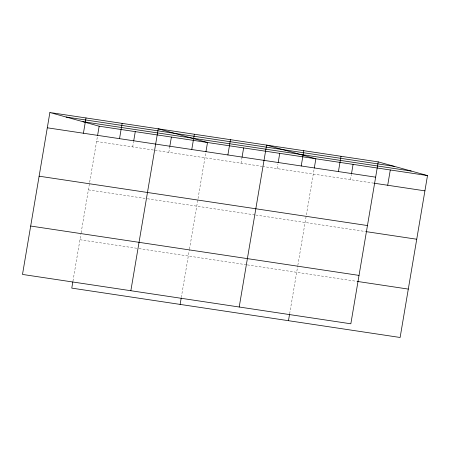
<?xml version="1.0" encoding="UTF-8"?>
<svg xmlns="http://www.w3.org/2000/svg" width="450" height="450" viewBox="0 0 450 450"><rect width="100%" height="100%" fill="white"/><g stroke="black" fill="none" stroke-linecap="round" stroke-linejoin="round"><path stroke-width="0.34" stroke-dasharray="2.25 1.69" d="M72.945 281.205L81.011 233.499M81.129 232.808L97.47 136.176M132.694 146.919L133.588 141.604M168.806 152.347L169.706 147.032M181.294 297.495L189.366 249.789M189.484 249.097L205.824 152.466M241.042 163.209L241.942 157.894M277.161 168.638L277.948 163.986M289.648 313.785L297.714 266.079M297.832 265.382L314.179 168.756M350.494 179.662L351.388 174.347M96.576 141.491L261.883 166.343M262.575 166.444L373.23 183.083M88.391 189.877L146.734 198.647M147.426 198.754L255.088 214.937M255.78 215.044L365.046 231.469M79.959 239.732L138.302 248.501M138.994 248.608L246.656 264.791M247.348 264.892L356.614 281.323"/><path stroke-width="0.67" d="M49.883 112.522L22.5 274.433L350.843 323.792L378.225 161.882L49.883 112.522L99.157 126.208L427.5 175.567L400.118 337.478L71.775 288.118L72.827 281.897M83.419 133.234L86.001 117.951M97.582 135.512L99.157 126.208M119.537 138.662L122.119 123.379M133.701 140.94L135.276 131.636M130.854 290.717L158.237 128.812L207.512 142.498L205.937 151.802M169.819 146.368L171.394 137.07M191.773 149.524L194.355 134.241M180.124 304.408L181.176 298.187M227.886 154.952L230.473 139.669M242.055 157.23L243.63 147.926M239.203 307.007L266.591 145.102L315.866 158.788L314.291 168.086M278.173 162.658L279.748 153.36M301.219 165.977L303.801 150.694M288.478 320.698L289.53 314.477M338.428 171.568L341.016 156.291M351.501 173.683L353.076 164.379M387.703 185.259L390.291 169.976M66.144 117.039L394.487 166.399M82.896 121.691L411.238 171.051M47.301 127.8L375.643 177.165M373.922 183.184L424.918 190.851M39.116 176.192L367.459 225.551M365.738 231.57L416.734 239.237M30.684 226.041L359.027 275.406M357.306 281.424L408.302 289.091M378.225 161.882L427.5 175.567"/></g></svg>
